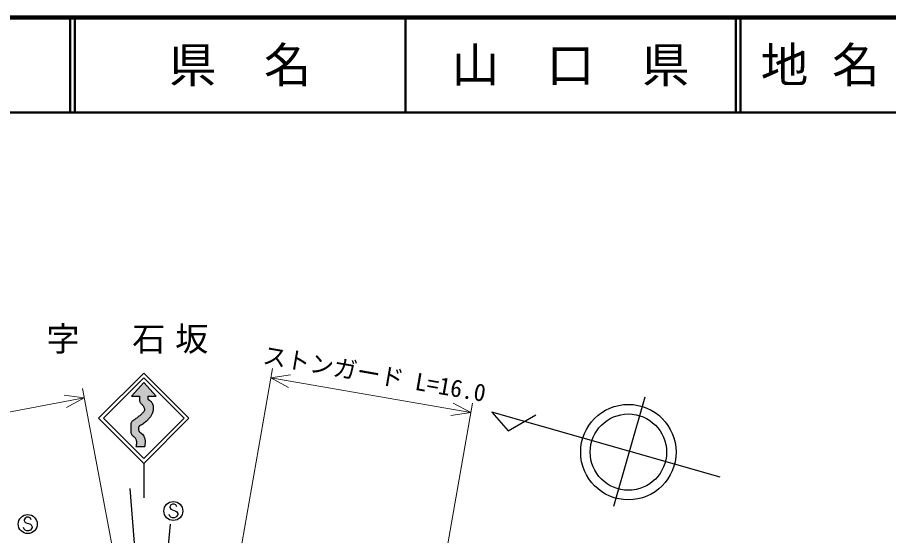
# Model space of a CAD drawing. Units: millimetres, scale not verified. Extents: x 40000 to 680000, y 20000 to 380000.
# Drawn here: x 292200 to 383823, y 325512 to 380000 of the extents above; entities that cross this region are included whole.
import ezdxf
from ezdxf.enums import TextEntityAlignment as Align

# ---------------------------------------------------------------- set-up
doc = ezdxf.new("R2010")
doc.units = ezdxf.units.MM
doc.header["$LTSCALE"] = 1000
for name, color, linetype, lineweight in [('M-BGD', 7, 'Continuous', 25), ('M-BMK-HTXT', 7, 'Continuous', 13), ('M-STR-HTXT', 7, 'Continuous', 13), ('M-STR-STRC', 7, 'Continuous', 25), ('M-TTL', 2, 'Continuous', 140), ('M-TTL-LINE', 7, 'Continuous', 50)]:
    doc.layers.add(name, color=color, linetype=linetype, lineweight=lineweight)
doc.layers.add('M-TTL-TXT', color=7, linetype='Continuous')
doc.styles.add('ＭＳ ゴシック', font='')
doc.styles.get('ＭＳ ゴシック').set_extended_font_data('MS Gothic')

msp = doc.modelspace()

# ---------------------------------------------------------------- hatches: boundary and pattern name
at = {"layer": 'M-STR-STRC'}
h = msp.add_hatch(color=256, dxfattribs=at)
edge = h.paths.add_edge_path()
edge.add_line((304183, 340164), (305483, 341594))
edge.add_line((305483, 341594), (306783, 340164))
edge.add_line((306783, 340164), (305923, 340164))
edge.add_spline(control_points=[(305923, 340164), (305923, 340164), (305923, 340162), (305923, 340161), (305922, 340159), (305922, 340154), (305921, 340152), (305921, 340150), (305920, 340143), (305920, 340140), (305919, 340137), (305918, 340129), (305918, 340126), (305915, 340107), (305906, 340050), (305904, 340031), (305903, 340015), (305899, 339968), (305899, 339953), (305900, 339940), (305905, 339901), (305909, 339889), (305913, 339878), (305932, 339848), (305939, 339839), (305944, 339833), (305963, 339818), (305970, 339813), (305977, 339808), (306000, 339795), (306008, 339790), (306016, 339786), (306041, 339773), (306050, 339768), (306058, 339764), (306085, 339752), (306092, 339746), (306137, 339708), (306274, 339597), (306309, 339550), (306344, 339503), (306420, 339341), (306437, 339285), (306455, 339227), (306483, 339044), (306486, 338983), (306489, 338921), (306477, 338737), (306466, 338676), (306455, 338611), (306399, 338418), (306374, 338356), (306350, 338296), (306257, 338124), (306223, 338069), (306188, 338014), (306071, 337860), (306029, 337811), (305988, 337763), (305855, 337626), (305810, 337581), (305779, 337550), (305681, 337462), (305647, 337433), (305614, 337405), (305511, 337322), (305475, 337296), (305439, 337269), (305327, 337192), (305289, 337168), (305249, 337142), (305126, 337071), (305085, 337046), (305077, 337042), (305055, 337030), (305047, 337025), (305040, 337021), (305018, 337008), (305012, 337003), (305005, 336999), (304987, 336984), (304982, 336978), (304977, 336973), (304963, 336955), (304960, 336948), (304957, 336942), (304950, 336920), (304949, 336913), (304947, 336905), (304946, 336881), (304946, 336873), (304946, 336865), (304947, 336839), (304947, 336831), (304947, 336822), (304948, 336796), (304948, 336788), (304948, 336780), (304948, 336757), (304947, 336749), (304947, 336742), (304946, 336720), (304945, 336712), (304945, 336705), (304944, 336684), (304944, 336677), (304944, 336670), (304942, 336649), (304944, 336642), (304956, 336606), (304994, 336498), (305016, 336467), (305040, 336432), (305138, 336349), (305170, 336321), (305206, 336289), (305320, 336202), (305353, 336168), (305388, 336132), (305487, 336017), (305509, 335972), (305539, 335909), (305598, 335707), (305609, 335639), (305621, 335568), (305627, 335352), (305627, 335280), (305626, 335223), (305611, 335051), (305605, 334993), (305603, 334970), (305593, 334899), (305588, 334876)], knot_values=[0, 0, 0, 0, 1, 1, 1, 2, 2, 2, 3, 3, 3, 4, 4, 4, 5, 5, 5, 6, 6, 6, 7, 7, 7, 8, 8, 8, 9, 9, 9, 10, 10, 10, 11, 11, 11, 12, 12, 12, 13, 13, 13, 14, 14, 14, 15, 15, 15, 16, 16, 16, 17, 17, 17, 18, 18, 18, 19, 19, 19, 20, 20, 20, 21, 21, 21, 22, 22, 22, 23, 23, 23, 24, 24, 24, 25, 25, 25, 26, 26, 26, 27, 27, 27, 28, 28, 28, 29, 29, 29, 30, 30, 30, 31, 31, 31, 32, 32, 32, 33, 33, 33, 34, 34, 34, 35, 35, 35, 36, 36, 36, 37, 37, 37, 38, 38, 38, 39, 39, 39, 40, 40, 40, 41, 41, 41, 42, 42, 42, 43, 43, 43, 44, 44, 44, 44], degree=3, periodic=0)
edge.add_line((305588, 334876), (304671, 334876))
edge.add_spline(control_points=[(304671, 334876), (304675, 334892), (304684, 334941), (304687, 334957), (304692, 334997), (304709, 335117), (304712, 335157), (304715, 335207), (304721, 335357), (304717, 335407), (304713, 335455), (304688, 335597), (304671, 335642), (304660, 335674), (304603, 335761), (304581, 335788), (304560, 335813), (304485, 335877), (304459, 335898), (304435, 335918), (304357, 335974), (304333, 335994), (304310, 336014), (304244, 336075), (304227, 336099), (304208, 336124), (304166, 336210), (304156, 336240), (304145, 336273), (304128, 336374), (304124, 336407), (304120, 336444), (304116, 336554), (304115, 336591), (304114, 336629), (304115, 336744), (304114, 336782), (304114, 336818), (304112, 336927), (304112, 336963), (304112, 336998), (304114, 337102), (304117, 337137), (304120, 337169), (304134, 337266), (304143, 337297), (304152, 337326), (304189, 337411), (304205, 337438), (304217, 337458), (304264, 337512), (304280, 337529), (304298, 337546), (304355, 337594), (304375, 337609), (304396, 337625), (304459, 337669), (304481, 337683), (304502, 337698), (304567, 337740), (304588, 337754), (304622, 337777), (304720, 337847), (304753, 337871), (304784, 337894), (304877, 337966), (304907, 337991), (304938, 338016), (305029, 338093), (305059, 338119), (305090, 338146), (305184, 338228), (305214, 338255), (305239, 338277), (305313, 338343), (305336, 338366), (305359, 338389), (305427, 338460), (305447, 338485), (305466, 338509), (305517, 338585), (305530, 338612), (305542, 338638), (305565, 338721), (305569, 338749), (305572, 338770), (305566, 338833), (305563, 338854), (305559, 338876), (305538, 338940), (305530, 338960), (305521, 338982), (305489, 339044), (305477, 339064), (305465, 339084), (305424, 339141), (305409, 339160), (305392, 339181), (305338, 339241), (305319, 339261), (305301, 339280), (305245, 339336), (305228, 339356), (305210, 339375), (305160, 339433), (305145, 339454), (305131, 339476), (305092, 339543), (305083, 339567), (305072, 339594), (305050, 339682), (305046, 339711), (305041, 339742), (305035, 339835), (305034, 339866), (305034, 339896), (305038, 339987), (305039, 340017), (305041, 340042), (305048, 340119), (305050, 340145), (305050, 340146), (305051, 340151), (305051, 340152), (305051, 340154), (305051, 340157), (305051, 340158), (305052, 340159), (305052, 340162), (305052, 340163), (305052, 340163), (305052, 340164), (305052, 340164)], knot_values=[0, 0, 0, 0, 1, 1, 1, 2, 2, 2, 3, 3, 3, 4, 4, 4, 5, 5, 5, 6, 6, 6, 7, 7, 7, 8, 8, 8, 9, 9, 9, 10, 10, 10, 11, 11, 11, 12, 12, 12, 13, 13, 13, 14, 14, 14, 15, 15, 15, 16, 16, 16, 17, 17, 17, 18, 18, 18, 19, 19, 19, 20, 20, 20, 21, 21, 21, 22, 22, 22, 23, 23, 23, 24, 24, 24, 25, 25, 25, 26, 26, 26, 27, 27, 27, 28, 28, 28, 29, 29, 29, 30, 30, 30, 31, 31, 31, 32, 32, 32, 33, 33, 33, 34, 34, 34, 35, 35, 35, 36, 36, 36, 37, 37, 37, 38, 38, 38, 39, 39, 39, 40, 40, 40, 41, 41, 41, 42, 42, 42, 43, 43, 43, 44, 44, 44, 44], degree=3, periodic=0)
edge.add_line((305052, 340164), (305052, 340164))
edge.add_line((305052, 340164), (304183, 340164))

# ---------------------------------------------------------------- linework, layer by layer
at = {"layer": 'M-BGD'}
for p, q in [((354924, 328619), (358230, 340101)), ((342082, 338490), (343798, 336538)), ((366128, 331648), (342082, 338490)), ((343798, 336538), (346712, 338199))]:
    msp.add_line(p, q, dxfattribs=at)
for radius in [5016, 4013]:
    msp.add_circle((356457, 334288), radius, dxfattribs=at)
at = {"layer": 'M-STR-HTXT'}
for p, q in [((314625, 317814), (319021, 343085)), ((318850, 342100), (320934, 342414)), ((318850, 342100), (339876, 338442)), ((318850, 342100), (320706, 341100)), ((302707, 321493), (299031, 340981)), ((234725, 327831), (299216, 339998)), ((299216, 339998), (297127, 340282)), ((299216, 339998), (297374, 338972)), ((335652, 314157), (340048, 339427)), ((339876, 338442), (338020, 339442)), ((339876, 338442), (337792, 338128))]:
    msp.add_line(p, q, dxfattribs=at)
at = {"layer": 'M-STR-STRC'}
for p, q in [((300745, 337842), (305483, 342580)), ((301240, 337842), (305483, 342085)), ((305483, 342580), (310221, 337842)), ((305483, 342085), (309726, 337842)), ((305483, 341594), (304183, 340164)), ((305483, 341594), (306783, 340164)), ((304183, 340164), (305052, 340164)), ((305923, 340164), (306783, 340164)), ((300745, 337842), (305483, 333105)), ((301240, 337842), (305483, 333600)), ((305483, 333600), (309726, 337842)), ((305483, 333105), (310221, 337842)), ((304671, 334876), (305588, 334876)), ((305483, 333105), (305483, 329470)), ((305612, 311534), (304049, 330458)), ((308327, 328731), (308237, 328549)), ((308237, 328549), (308237, 328458)), ((308237, 328458), (308327, 328276)), ((308509, 328822), (308327, 328731)), ((308327, 328276), (308873, 328095)), ((308691, 328822), (308509, 328822)), ((308873, 328731), (308691, 328822)), ((308964, 328549), (308873, 328731)), ((308873, 328095), (308964, 328004)), ((293013, 327358), (292922, 327176)), ((292922, 327176), (292922, 327085)), ((293195, 327448), (293013, 327358)), ((293377, 327448), (293195, 327448)), ((293559, 327358), (293377, 327448)), ((293650, 327176), (293559, 327358)), ((308237, 327549), (308146, 327731)), ((308327, 327458), (308237, 327549)), ((308509, 327367), (308327, 327458)), ((308691, 327367), (308509, 327367)), ((308873, 327458), (308691, 327367)), ((308964, 327549), (308873, 327458)), ((308964, 328004), (309055, 327822)), ((309055, 327731), (308964, 327549)), ((309055, 327822), (309055, 327731)), ((292922, 326176), (292831, 326358)), ((292922, 327085), (293013, 326903)), ((293013, 326903), (293559, 326721)), ((293559, 326721), (293650, 326630)), ((293650, 326630), (293740, 326448)), ((293740, 326358), (293650, 326176)), ((293740, 326448), (293740, 326358)), ((308263, 326707), (306789, 310827)), ((293013, 326085), (292922, 326176)), ((293195, 325994), (293013, 326085)), ((293377, 325994), (293195, 325994)), ((293559, 326085), (293377, 325994)), ((293650, 326176), (293559, 326085))]:
    msp.add_line(p, q, dxfattribs=at)
for centre in [(308600, 328095), (293286, 326721)]:
    msp.add_circle(centre, 1000, dxfattribs=at)
for points in [[(305052, 340164), (305052, 340164), (305052, 340162), (305052, 340161), (305052, 340159), (305051, 340154), (305051, 340153), (305051, 340150), (305050, 340143), (305050, 340141), (305050, 340138), (305049, 340130), (305049, 340127), (305045, 340090), (305035, 339979), (305032, 339942), (305030, 339912), (305026, 339823), (305027, 339794), (305028, 339769), (305036, 339695), (305042, 339671), (305047, 339649), (305072, 339584), (305082, 339563), (305093, 339543), (305132, 339485), (305146, 339467), (305162, 339446), (305212, 339389), (305229, 339370), (305247, 339349), (305302, 339289), (305320, 339268), (305338, 339247), (305392, 339182), (305409, 339160), (305424, 339141), (305464, 339081), (305477, 339061), (305488, 339041), (305521, 338979), (305530, 338957), (305538, 338937), (305558, 338874), (305562, 338852), (305566, 338832), (305572, 338770), (305569, 338749), (305565, 338721), (305542, 338639), (305530, 338614), (305517, 338586), (305466, 338510), (305447, 338486), (305427, 338461), (305359, 338390), (305336, 338367), (305313, 338344), (305239, 338277), (305214, 338255), (305184, 338228), (305090, 338145), (305059, 338118), (305029, 338092), (304938, 338016), (304907, 337991), (304877, 337966), (304784, 337894), (304752, 337870), (304720, 337846), (304622, 337777), (304588, 337754), (304567, 337740), (304502, 337698), (304481, 337683), (304459, 337669), (304396, 337625), (304375, 337609), (304355, 337594), (304298, 337546), (304280, 337529), (304264, 337512), (304217, 337458), (304205, 337438), (304189, 337411), (304152, 337326), (304143, 337297), (304134, 337266), (304120, 337169), (304117, 337137), (304114, 337102), (304112, 336998), (304112, 336963), (304112, 336927), (304114, 336818), (304114, 336782), (304115, 336744), (304114, 336629), (304115, 336591), (304116, 336554), (304120, 336444), (304124, 336407), (304128, 336374), (304145, 336273), (304156, 336240), (304166, 336210), (304208, 336124), (304227, 336099), (304244, 336075), (304310, 336014), (304333, 335994), (304357, 335974), (304435, 335918), (304459, 335898), (304485, 335877), (304560, 335813), (304581, 335788), (304603, 335761), (304660, 335674), (304671, 335642), (304688, 335597), (304713, 335455), (304717, 335407), (304721, 335357), (304715, 335207), (304712, 335157), (304709, 335117), (304692, 334997), (304687, 334957), (304684, 334941), (304675, 334892), (304671, 334876)], [(305923, 340164), (305923, 340164), (305923, 340162), (305923, 340161), (305922, 340159), (305922, 340154), (305921, 340152), (305921, 340150), (305920, 340143), (305920, 340140), (305919, 340137), (305918, 340129), (305918, 340126), (305915, 340107), (305906, 340050), (305904, 340031), (305903, 340015), (305899, 339968), (305899, 339953), (305900, 339940), (305905, 339901), (305909, 339889), (305913, 339878), (305932, 339848), (305939, 339839), (305944, 339833), (305963, 339818), (305970, 339813), (305977, 339808), (306000, 339795), (306008, 339790), (306016, 339786), (306041, 339773), (306050, 339768), (306058, 339764), (306085, 339752), (306092, 339746), (306137, 339708), (306274, 339597), (306309, 339550), (306344, 339503), (306420, 339341), (306437, 339285), (306455, 339227), (306483, 339044), (306486, 338983), (306489, 338921), (306477, 338737), (306466, 338676), (306455, 338611), (306399, 338418), (306374, 338356), (306350, 338296), (306257, 338124), (306223, 338069), (306188, 338014), (306071, 337860), (306029, 337811), (305988, 337763), (305855, 337626), (305810, 337581), (305779, 337550), (305681, 337462), (305647, 337433), (305614, 337405), (305511, 337322), (305475, 337296), (305439, 337269), (305327, 337192), (305289, 337168), (305249, 337142), (305126, 337071), (305085, 337046), (305077, 337042), (305055, 337030), (305047, 337025), (305040, 337021), (305018, 337008), (305012, 337003), (305005, 336999), (304987, 336984), (304982, 336978), (304977, 336973), (304963, 336955), (304960, 336948), (304957, 336942), (304950, 336920), (304949, 336913), (304947, 336905), (304946, 336881), (304946, 336873), (304946, 336865), (304947, 336839), (304947, 336831), (304947, 336822), (304948, 336796), (304948, 336788), (304948, 336780), (304948, 336757), (304947, 336749), (304947, 336742), (304946, 336720), (304945, 336712), (304945, 336705), (304944, 336684), (304944, 336677), (304944, 336670), (304942, 336649), (304944, 336642), (304956, 336606), (304994, 336498), (305016, 336467), (305040, 336432), (305138, 336349), (305170, 336321), (305206, 336289), (305320, 336202), (305353, 336168), (305388, 336132), (305487, 336017), (305509, 335972), (305539, 335909), (305598, 335707), (305609, 335639), (305621, 335568), (305627, 335352), (305627, 335280), (305626, 335223), (305611, 335051), (305605, 334993), (305603, 334970), (305593, 334899), (305588, 334876)]]:
    msp.add_open_spline(points, degree=3, knots=[0, 0, 0, 0, 1, 1, 1, 2, 2, 2, 3, 3, 3, 4, 4, 4, 5, 5, 5, 6, 6, 6, 7, 7, 7, 8, 8, 8, 9, 9, 9, 10, 10, 10, 11, 11, 11, 12, 12, 12, 13, 13, 13, 14, 14, 14, 15, 15, 15, 16, 16, 16, 17, 17, 17, 18, 18, 18, 19, 19, 19, 20, 20, 20, 21, 21, 21, 22, 22, 22, 23, 23, 23, 24, 24, 24, 25, 25, 25, 26, 26, 26, 27, 27, 27, 28, 28, 28, 29, 29, 29, 30, 30, 30, 31, 31, 31, 32, 32, 32, 33, 33, 33, 34, 34, 34, 35, 35, 35, 36, 36, 36, 37, 37, 37, 38, 38, 38, 39, 39, 39, 40, 40, 40, 41, 41, 41, 42, 42, 42, 43, 43, 43, 44, 44, 44, 44], dxfattribs=at)
at = {"layer": 'M-TTL'}
msp.add_line((680000, 380000), (40000, 380000), dxfattribs=at)
at = {"layer": 'M-TTL-LINE'}
for p, q in [((297750, 380000), (297750, 370000)), ((298250, 380000), (298250, 370000)), ((333000, 380000), (333000, 370000)), ((367750, 380000), (367750, 370000)), ((368250, 380000), (368250, 370000)), ((40000, 370000), (680000, 370000))]:
    msp.add_line(p, q, dxfattribs=at)

# ---------------------------------------------------------------- texts
at = {"layer": 'M-BMK-HTXT', "insert": (304268, 346048), "char_height": 2566, "attachment_point": 5, "style": 'ＭＳ ゴシック'}
msp.add_mtext('\\T1.29;字\u3000石坂', dxfattribs=at)
at = {"layer": 'M-STR-HTXT', "style": 'ＭＳ ゴシック'}
msp.add_text('ストンガード L=16.0', height=1833, rotation=350.132, dxfattribs=at).set_placement((329500, 341059), align=Align.BOTTOM_CENTER)
at = {"layer": 'M-TTL-TXT', "style": 'ＭＳ ゴシック'}
for s, p in [('県\u3000名', (315625, 375000)), ('山\u3000口\u3000県', (350375, 375000))]:
    msp.add_text(s, height=3666, dxfattribs=at).set_placement(p, align=Align.MIDDLE_CENTER)
msp.add_text('地 名', height=3666, dxfattribs=at).set_placement((370380, 375000), align=Align.MIDDLE_LEFT)

doc.saveas('drawing.dxf')
